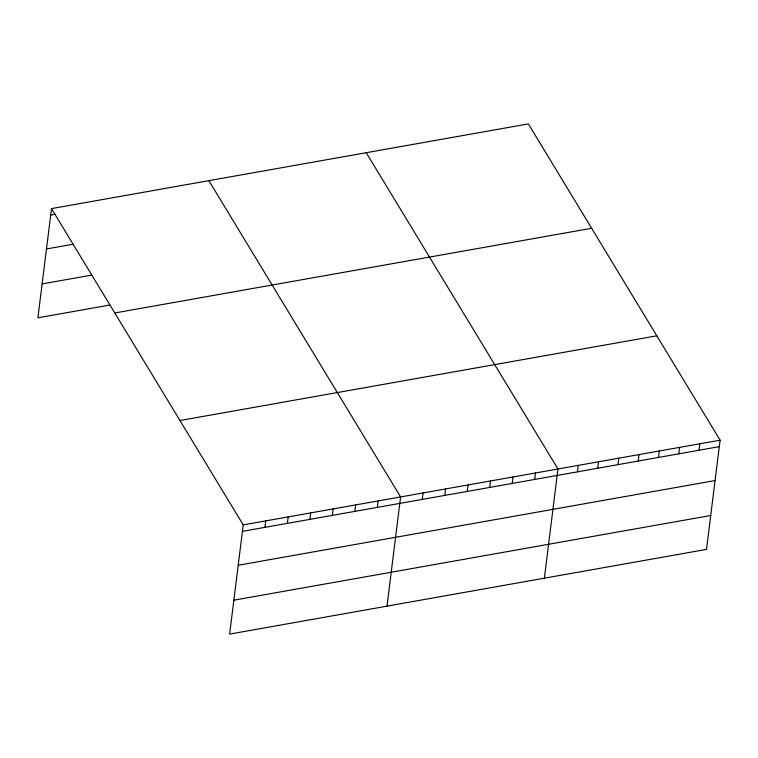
<?xml version="1.0" encoding="UTF-8"?>
<svg xmlns="http://www.w3.org/2000/svg" width="758" height="758" viewBox="0 0 758 758"><rect width="100%" height="100%" fill="white"/><g stroke="black" fill="none" stroke-linecap="round" stroke-linejoin="round"><path stroke-width="1.14" d="M51.506 208.611L243.233 524.887L229.636 634.095L706.494 549.389L720.1 440.19L528.364 123.905L51.506 208.611L37.9 317.81L109.834 305.038M264.912 527.36L265.717 520.898M287.396 523.361L288.201 516.899M309.87 519.372L310.676 512.91M332.355 515.374L333.16 508.912M354.839 511.385L355.644 504.923M377.313 507.386L378.119 500.924M386.997 606.144L400.603 496.935L208.867 180.66M422.282 499.408L423.078 492.946M444.756 495.41L445.562 488.948M467.241 491.421L468.046 484.959M489.715 487.422L490.521 480.96M512.2 483.433L513.005 476.971M534.684 479.435L535.489 472.973M544.367 578.193L557.964 468.984L366.228 152.709M577.425 471.846L578.231 465.384M597.692 468.245L598.498 461.783M617.96 464.645L618.765 458.183M638.227 461.044L639.032 454.582M658.494 457.444L659.299 450.982M678.761 453.843L679.566 447.381M699.028 450.252L699.833 443.79M50.701 215.073L55.192 214.268M46.475 248.975L73.45 244.18M42.126 283.909L91.585 275.126M114.771 312.978L591.638 228.281M179.968 420.519L656.826 335.813M243.233 524.887L720.1 440.19M242.427 531.349L719.295 446.651M238.211 565.25L715.069 480.553M233.862 600.184L710.72 515.487"/></g></svg>
